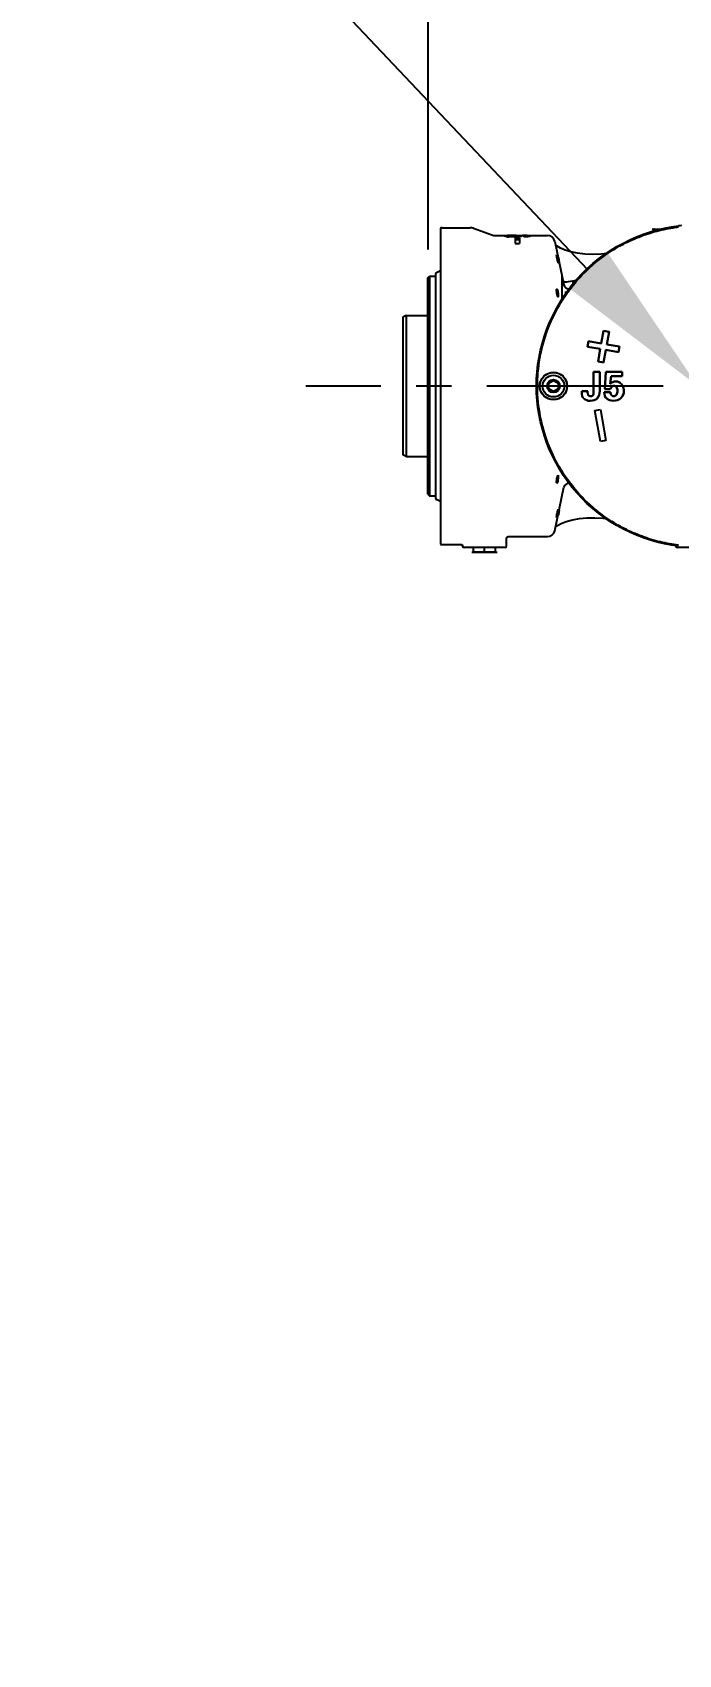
# Model space of a CAD drawing. Header units: millimetres. Extents: x 5828 to 6704, y 123 to 421.
# Drawn here: x 6591.35 to 6598.21, y 339.89 to 357.13 of the extents above; entities that cross this region are included whole.
import ezdxf
from ezdxf import colors
from ezdxf.entities.mleader import LeaderData, LeaderLine
from ezdxf.math import Vec2, Vec3

# ---------------------------------------------------------------- set-up
doc = ezdxf.new("R2010")
doc.units = ezdxf.units.MM
doc.linetypes.add('BANKLINE1', pattern=[5.5, 4, -1.5])
doc.linetypes.add('CENTER', pattern=[0.6, 0.375, -0.075, 0.075, -0.075])
for name, color, linetype in [('00_COMPONENTS', 7, 'BANKLINE1'), ('DIM', 7, 'Continuous'), ('外形图', 7, 'Continuous')]:
    doc.layers.add(name, color=color, linetype=linetype)
doc.styles.add('微软雅黑', font='msyh.ttc', dxfattribs={"height": 2.1})
doc.dimstyles.new('尺寸标注_1_20比例', dxfattribs={"dimtxt": 2.1, "dimasz": 1.7, "dimexe": 0.5, "dimexo": 0.4, "dimgap": 0.5, "dimtad": 1, "dimdec": 1, "dimlfac": 20, "dimdsep": 46, "dimtxsty": '微软雅黑', "dimcen": 0.09, "dimadec": 0, "dimazin": 0, "dimtp": 0.01, "dimtm": 0.01, "dimtfac": 1, "dimtdec": 1, "dimtofl": 0, "dimtmove": 0, "dimatfit": 3, "dimfxl": 1, "dimtolj": 1, "dimarcsym": 0})

# ---------------------------------------------------------------- blocks, each defined once
blk = doc.blocks.new('*D1342')
at = {"layer": '00_COMPONENTS', "color": 0, "linetype": 'ByBlock', "lineweight": -2, "ltscale": 20}
for p, q in [((6595.549, 354.827), (6595.549, 360.947)), ((6598.415, 354.597), (6598.415, 360.947)), ((6593.849, 360.447), (6592.149, 360.447)), ((6600.115, 360.447), (6601.815, 360.447))]:
    blk.add_line(p, q, dxfattribs=at)
at = {"layer": '00_COMPONENTS', "color": 0}
for points in [[(6593.849, 360.164), (6593.849, 360.731), (6595.549, 360.447)], [(6600.115, 360.731), (6600.115, 360.164), (6598.415, 360.447)]]:
    blk.add_solid(points, dxfattribs=at)
at = {"layer": 'Defpoints', "color": 0}
for p in [(6595.549, 360.447), (6595.549, 354.427), (6598.415, 354.197)]:
    blk.add_point(p, dxfattribs=at)
at = {"layer": '00_COMPONENTS', "color": 0, "insert": (6597.207, 362.033), "char_height": 2.1, "attachment_point": 5, "style": '微软雅黑'}
blk.add_mtext('\\A1;\\A1;86', dxfattribs=at)
blk = doc.blocks.new('*D1347')
at = {"layer": '00_COMPONENTS', "color": 0, "linetype": 'ByBlock', "lineweight": -2, "ltscale": 20}
for p, q in [((6621.082, 374.376), (6566.968, 374.376)), ((6567.468, 315.908), (6567.468, 372.676)), ((6622.415, 314.208), (6566.968, 314.208))]:
    blk.add_line(p, q, dxfattribs=at)
at = {"layer": '00_COMPONENTS', "color": 0}
for points in [[(6567.752, 372.676), (6567.185, 372.676), (6567.468, 374.376)], [(6567.185, 315.908), (6567.752, 315.908), (6567.468, 314.208)]]:
    blk.add_solid(points, dxfattribs=at)
at = {"layer": 'Defpoints', "color": 0}
for p in [(6567.468, 374.376), (6621.482, 374.376), (6622.815, 314.208)]:
    blk.add_point(p, dxfattribs=at)
at = {"layer": '00_COMPONENTS', "color": 0, "insert": (6565.877, 344.292), "char_height": 2.1, "attachment_point": 5, "rotation": 90, "style": '微软雅黑'}
blk.add_mtext('\\A1;\\A1;1805', dxfattribs=at)

msp = doc.modelspace()

# ---------------------------------------------------------------- linework, layer by layer
at = {"layer": '00_COMPONENTS', "linetype": 'ByBlock', "ltscale": 20}
msp.add_arc((6621.4819, 330.8743), 43.5013, 9, 259, dxfattribs=at)
at = {"layer": '外形图', "linetype": 'Continuous'}
for p, q in [((6595.6819, 355.0532), (6595.6819, 351.6955)), ((6595.6986, 355.0577), (6595.9976, 355.0577)), ((6596.0318, 355.0516), (6596.2277, 354.9804)), ((6597.9305, 355.041), (6598.0432, 355.041)), ((6597.9503, 355.041), (6597.9486, 355.0405)), ((6597.9486, 355.0405), (6597.9486, 355.0362)), ((6597.9503, 355.041), (6598.0069, 355.041)), ((6596.2619, 354.9743), (6596.3923, 354.9743)), ((6596.4033, 354.9696), (6596.4033, 354.9615)), ((6596.4487, 354.9741), (6596.4512, 354.9741)), ((6596.4753, 354.949), (6596.4753, 354.8886)), ((6596.4753, 354.949), (6596.5219, 354.949)), ((6596.4753, 354.9321), (6596.5219, 354.9321)), ((6596.4753, 354.8886), (6596.5219, 354.8886)), ((6596.4847, 354.9741), (6596.4984, 354.9741)), ((6596.4984, 354.9741), (6596.5091, 354.9741)), ((6596.4984, 354.9695), (6596.4984, 354.9609)), ((6596.5091, 354.9741), (6596.5322, 354.9741)), ((6596.514, 354.972), (6596.514, 354.9624)), ((6596.5219, 354.949), (6596.5219, 354.8886)), ((6596.5322, 354.9741), (6596.5414, 354.974)), ((6596.5414, 354.974), (6596.5539, 354.974)), ((6596.5656, 354.9669), (6596.5656, 354.9604)), ((6596.5816, 354.9673), (6596.5879, 354.9677)), ((6596.5946, 354.9743), (6596.8176, 354.9743)), ((6596.5946, 354.9693), (6596.5946, 354.9613)), ((6596.8953, 354.9114), (6596.9935, 354.4496)), ((6595.5486, 354.5243), (6595.5653, 354.541)), ((6595.5486, 352.2243), (6595.5486, 354.5243)), ((6595.5653, 354.541), (6595.5653, 352.2077)), ((6595.5653, 354.541), (6595.6219, 354.541)), ((6595.6319, 352.1785), (6595.6319, 354.5702)), ((6595.6819, 354.5999), (6595.6377, 354.5793)), ((6596.974, 354.2925), (6596.974, 354.541)), ((6597.0024, 354.3742), (6597.0239, 354.3742)), ((6597.1108, 354.4743), (6597.0806, 354.4743)), ((6595.3153, 354.1243), (6595.2819, 354.1051)), ((6595.2819, 354.1051), (6595.2819, 352.6436)), ((6595.3153, 354.1243), (6595.3153, 352.6243)), ((6595.3153, 354.1243), (6595.5386, 354.1243)), ((6597.2557, 353.8522), (6597.2453, 353.7931)), ((6597.2453, 353.7931), (6597.2557, 353.8522)), ((6597.3903, 353.8284), (6597.2557, 353.8522)), ((6597.2557, 353.8522), (6597.3903, 353.8284)), ((6597.4141, 353.963), (6597.3903, 353.8284)), ((6597.3903, 353.8284), (6597.4141, 353.963)), ((6597.4731, 353.9526), (6597.4141, 353.963)), ((6597.4141, 353.963), (6597.4731, 353.9526)), ((6597.4731, 353.9526), (6597.4494, 353.818)), ((6597.4494, 353.818), (6597.4731, 353.9526)), ((6597.584, 353.7943), (6597.4494, 353.818)), ((6597.4494, 353.818), (6597.584, 353.7943)), ((6597.3799, 353.7693), (6597.2453, 353.7931)), ((6597.2453, 353.7931), (6597.3799, 353.7693)), ((6597.3799, 353.7693), (6597.3562, 353.6348)), ((6597.3562, 353.6348), (6597.3799, 353.7693)), ((6597.439, 353.7589), (6597.4153, 353.6243)), ((6597.4153, 353.6243), (6597.439, 353.7589)), ((6597.5736, 353.7352), (6597.439, 353.7589)), ((6597.439, 353.7589), (6597.5736, 353.7352)), ((6597.584, 353.7943), (6597.5736, 353.7352)), ((6597.5736, 353.7352), (6597.584, 353.7943)), ((6597.3077, 353.5243), (6597.3077, 353.3069)), ((6597.3077, 353.3069), (6597.3077, 353.5243)), ((6597.3729, 353.5243), (6597.3077, 353.5243)), ((6597.3077, 353.5243), (6597.3729, 353.5243)), ((6597.4153, 353.6243), (6597.3562, 353.6348)), ((6597.3562, 353.6348), (6597.4153, 353.6243)), ((6597.3729, 353.5243), (6597.3729, 353.324)), ((6597.3729, 353.324), (6597.3729, 353.5243)), ((6597.4383, 353.5243), (6597.4264, 353.3432)), ((6597.4264, 353.3432), (6597.4383, 353.5243)), ((6597.6129, 353.5243), (6597.4383, 353.5243)), ((6597.4383, 353.5243), (6597.6129, 353.5243)), ((6597.4934, 353.478), (6597.4853, 353.3979)), ((6597.4853, 353.3979), (6597.4934, 353.478)), ((6597.6129, 353.478), (6597.4934, 353.478)), ((6597.4934, 353.478), (6597.6129, 353.478)), ((6597.6129, 353.5243), (6597.6129, 353.478)), ((6597.6129, 353.478), (6597.6129, 353.5243)), ((6596.8311, 353.4037), (6596.8819, 353.433)), ((6596.8311, 353.345), (6596.8311, 353.4037)), ((6596.8819, 353.3156), (6596.8311, 353.345)), ((6596.8819, 353.433), (6596.9328, 353.4037)), ((6596.9328, 353.345), (6596.8819, 353.3156)), ((6596.9328, 353.4037), (6596.9328, 353.345)), ((6597.1819, 353.3198), (6597.1819, 353.3104)), ((6597.1819, 353.3104), (6597.1819, 353.3198)), ((6597.2457, 353.3198), (6597.1819, 353.3198)), ((6597.1819, 353.3198), (6597.2457, 353.3198)), ((6597.2457, 353.3198), (6597.2452, 353.3092)), ((6597.2452, 353.3092), (6597.2457, 353.3198)), ((6597.4867, 353.3081), (6597.4207, 353.3081)), ((6597.4207, 353.3081), (6597.4867, 353.3081)), ((6597.4861, 353.3432), (6597.4264, 353.3432)), ((6597.4264, 353.3432), (6597.4861, 353.3432)), ((6597.3228, 353.1139), (6597.3819, 353.1243)), ((6597.3228, 353.1139), (6597.3819, 353.1243)), ((6597.3819, 353.1243), (6597.4398, 352.7961)), ((6597.3819, 353.1243), (6597.4398, 352.7961)), ((6597.3807, 352.7856), (6597.3228, 353.1139)), ((6597.3807, 352.7856), (6597.3228, 353.1139)), ((6597.4398, 352.7961), (6597.3807, 352.7856)), ((6597.4398, 352.7961), (6597.3807, 352.7856)), ((6595.3153, 352.6243), (6595.2819, 352.6436)), ((6595.3153, 352.6243), (6595.5386, 352.6243)), ((6596.8953, 351.8373), (6596.9935, 352.299)), ((6595.5486, 352.2243), (6595.5653, 352.2077)), ((6595.5653, 352.2077), (6595.6219, 352.2077)), ((6595.6819, 352.1488), (6595.6377, 352.1694)), ((6596.3824, 351.6739), (6596.3846, 351.7581)), ((6596.4012, 351.7743), (6596.8176, 351.7743)), ((6595.6986, 351.691), (6595.8982, 351.691)), ((6595.9148, 351.6739), (6595.9148, 351.6748)), ((6596.3657, 351.6577), (6595.9315, 351.6577)), ((6596.0139, 351.6077), (6596.2833, 351.6077)), ((6596.0319, 351.6081), (6596.0319, 351.6577)), ((6596.0319, 351.6081), (6596.0337, 351.6077)), ((6596.2635, 351.6077), (6596.0337, 351.6077)), ((6596.1486, 351.6125), (6596.1486, 351.6577)), ((6596.2635, 351.6077), (6596.2653, 351.6081)), ((6596.2653, 351.6081), (6596.2653, 351.6577)), ((6598.3923, 351.6577), (6598.1982, 351.6577))]:
    msp.add_line(p, q, dxfattribs=at)
at = {"layer": '外形图', "linetype": 'CENTER', "ltscale": 5}
msp.add_line((6601.0486, 353.3743), (6594.2521, 353.3743), dxfattribs=at)
at = {"layer": '外形图', "linetype": 'Continuous'}
for points in [[(6597.451, 354.7846), (6597.3852, 354.7778), (6597.297, 354.7744), (6597.2141, 354.777), (6597.137, 354.7857), (6597.0667, 354.7999), (6597.0052, 354.8189), (6596.9558, 354.8405), (6596.9209, 354.8612), (6596.903, 354.8752)], [(6596.903, 351.8736), (6596.9256, 351.8907), (6596.9646, 351.9125), (6597.0183, 351.9344), (6597.0838, 351.9529), (6597.1576, 351.966), (6597.2373, 351.973), (6597.3217, 351.974), (6597.4104, 351.9689), (6597.4511, 351.964)], [(6596.3846, 351.7581), (6596.3853, 351.7626), (6596.3888, 351.7688), (6596.3946, 351.773), (6596.4012, 351.7743)], [(6595.8982, 351.691), (6595.9045, 351.6897), (6595.9104, 351.6856), (6595.914, 351.6795), (6595.9148, 351.6748)]]:
    msp.add_lwpolyline(points, dxfattribs=at)
for radius in [0.1467, 0.1438, 0.115, 0.0684]:
    msp.add_circle((6596.8819, 353.3743), radius, dxfattribs=at)
for centre, radius, start, end in [((6595.6986, 355.0243), 0.0333, 90, 120), ((6595.9976, 354.9577), 0.1, 70, 90), ((6598.0225, 354.5579), 0.484, 97.48154, 98.78829), ((6598.4659, 352.908), 2.1839, 95.89723, 96.70487), ((6596.2619, 355.0743), 0.1, 250, 270), ((6596.4346, 355.3903), 0.43, 263.52367, 265.81411), ((6596.4223, 353.6921), 1.2818, 90.87154, 91.33946), ((6596.4367, 352.7448), 2.2292, 90.50797, 90.87245), ((6596.4598, 350.019), 4.9551, 90.1274, 90.49465), ((6596.4531, 355.7296), 0.7631, 269.01109, 270.0276), ((6596.4829, 341.7436), 13.2306, 89.99221, 90.1371), ((6596.4535, 355.8266), 0.8601, 269.99944, 270.11968), ((6596.4541, 355.6706), 0.7041, 270.09577, 270.96399), ((6596.4726, 355.3979), 0.4378, 273.39456, 275.46415), ((6596.4809, 355.3077), 0.3472, 275.51253, 276.02454), ((6596.5321, 350.0779), 4.8961, 89.53323, 89.74487), ((6596.5473, 354.19), 0.7818, 88.08316, 88.63217), ((6596.5518, 352.4435), 2.5305, 89.17882, 89.54297), ((6596.5705, 353.7211), 1.2527, 88.56925, 89.19661), ((6596.8176, 354.8949), 0.0795, 12, 90), ((6596.862, 354.6965), 0.0791, 359.82347, 2.54228), ((6595.6219, 354.551), 0.01, 270, 0), ((6595.6419, 354.5702), 0.01, 115, 180), ((6597.0453, 354.4606), 0.053, 192, 270), ((6595.5386, 354.1343), 0.01, 270, 0), ((6597.5187, 353.3514), 0.0247, 127.57781, 135.0083), ((6597.5244, 353.3397), 0.0373, 82.63548, 90.07525), ((6595.5386, 352.6143), 0.01, 0, 90), ((6597.0453, 352.288), 0.053, 90, 168), ((6595.6219, 352.1977), 0.01, 0, 90), ((6595.6419, 352.1785), 0.01, 180, 245), ((6596.7396, 352.0704), 0.2031, 339.35466, 339.96216), ((6596.8176, 351.8538), 0.0795, 270, 348), ((6595.6986, 351.7243), 0.0333, 240, 270), ((6595.9315, 351.6743), 0.0167, 181.5, 270), ((6596.1059, 352.0908), 0.484, 261.21171, 262.51846), ((6596.1913, 352.0908), 0.484, 277.48154, 278.78829), ((6596.3657, 351.6743), 0.0167, 270, 358.5), ((6598.1982, 351.6743), 0.0167, 181.5, 270)]:
    msp.add_arc(centre, radius, start, end, dxfattribs=at)
for points, knots in [([(6596.7002, 353.3743), (6596.7001, 353.7802), (6597.0106, 354.6202), (6597.808, 355.0295), (6598.211, 355.0769)], [0, 0, 0, 0, 0.5000539, 1, 1, 1, 1]), ([(6598.212, 351.6828), (6598.146, 351.6908), (6598.0134, 351.714), (6597.8195, 351.7737), (6597.6324, 351.8561), (6597.4572, 351.9604), (6597.2957, 352.0845), (6597.1469, 352.2299), (6597.0086, 352.4036), (6596.882, 352.6157), (6596.7781, 352.8725), (6596.7144, 353.1675), (6596.7048, 353.4806), (6596.7524, 353.7848), (6596.8458, 354.0566), (6596.9679, 354.2841), (6597.1041, 354.4699), (6597.2502, 354.6234), (6597.4079, 354.7535), (6597.579, 354.8637), (6597.7631, 354.953), (6597.9556, 355.0192), (6598.1068, 355.0522), (6598.1924, 355.0635), (6598.2118, 355.0658)], [0, 0, 0, 0, 0.0403661, 0.0814877, 0.1228807, 0.1642026, 0.2049936, 0.2462262, 0.2902438, 0.3394383, 0.3956765, 0.4576651, 0.5216867, 0.5847967, 0.6435487, 0.6953175, 0.7409992, 0.7829745, 0.8236925, 0.8648035, 0.9062871, 0.9475712, 0.9881599, 1, 1, 1, 1]), ([(6596.3595, 354.9696), (6596.3595, 354.9723), (6596.3764, 354.9719), (6596.3839, 354.9733), (6596.3923, 354.9735)], [0, 0, 0, 0, 0.2389077, 1, 1, 1, 1]), ([(6596.3861, 354.963), (6596.3792, 354.9638), (6596.3725, 354.9655), (6596.3595, 354.9673), (6596.3595, 354.9696)], [0, 0, 0, 0, 0.7485986, 1, 1, 1, 1]), ([(6596.4553, 354.9597), (6596.442, 354.9597), (6596.4246, 354.9601), (6596.4073, 354.9611), (6596.4032, 354.9614)], [0, 0, 0, 0, 0.765307, 1, 1, 1, 1]), ([(6596.417, 354.9714), (6596.4137, 354.9712), (6596.4105, 354.9703), (6596.4033, 354.9708), (6596.4033, 354.9696)], [0, 0, 0, 0, 0.7317569, 1, 1, 1, 1]), ([(6596.4033, 354.9696), (6596.4033, 354.9682), (6596.4109, 354.9688), (6596.4142, 354.9677), (6596.4176, 354.9675)], [0, 0, 0, 0, 0.282284, 1, 1, 1, 1]), ([(6596.4512, 354.972), (6596.4424, 354.972), (6596.431, 354.9719), (6596.4196, 354.9715), (6596.417, 354.9714)], [0, 0, 0, 0, 0.7722985, 1, 1, 1, 1]), ([(6596.4855, 354.9713), (6596.4829, 354.9715), (6596.4715, 354.9719), (6596.4601, 354.972), (6596.4512, 354.972)], [0, 0, 0, 0, 0.222833, 1, 1, 1, 1]), ([(6596.4984, 354.9695), (6596.4984, 354.9707), (6596.4916, 354.9703), (6596.4887, 354.9712), (6596.4855, 354.9713)], [0, 0, 0, 0, 0.2700769, 1, 1, 1, 1]), ([(6596.4862, 354.9674), (6596.4892, 354.9676), (6596.4921, 354.9685), (6596.4984, 354.9684), (6596.4984, 354.9695)], [0, 0, 0, 0, 0.7344255, 1, 1, 1, 1]), ([(6596.514, 354.972), (6596.521, 354.9718), (6596.5274, 354.9706), (6596.5413, 354.9704), (6596.5413, 354.9681)], [0, 0, 0, 0, 0.7494887, 1, 1, 1, 1]), ([(6596.5413, 354.9681), (6596.5413, 354.9659), (6596.5294, 354.9646), (6596.5234, 354.9631), (6596.5174, 354.9624)], [0, 0, 0, 0, 0.2630004, 1, 1, 1, 1]), ([(6596.5946, 354.9693), (6596.5946, 354.9699), (6596.5914, 354.9701), (6596.5856, 354.9712), (6596.5783, 354.9712), (6596.5734, 354.9714)], [0, 0, 0, 0, 0.0853039, 0.3097624, 1, 1, 1, 1]), ([(6596.5879, 354.9677), (6596.589, 354.9678), (6596.5909, 354.9682), (6596.5946, 354.9681), (6596.5946, 354.9693)], [0, 0, 0, 0, 0.4772128, 1, 1, 1, 1]), ([(6596.6189, 354.9634), (6596.6172, 354.9632), (6596.6092, 354.9622), (6596.6012, 354.9616), (6596.5949, 354.9613)], [0, 0, 0, 0, 0.2171998, 1, 1, 1, 1]), ([(6596.6018, 354.9734), (6596.6045, 354.9734), (6596.6135, 354.9731), (6596.6225, 354.9728), (6596.6289, 354.9721)], [0, 0, 0, 0, 0.2948467, 1, 1, 1, 1]), ([(6596.6375, 354.9691), (6596.6375, 354.9675), (6596.6289, 354.965), (6596.6238, 354.9641), (6596.6189, 354.9634)], [0, 0, 0, 0, 0.2492948, 1, 1, 1, 1]), ([(6596.6289, 354.9721), (6596.6303, 354.9719), (6596.6329, 354.9715), (6596.6375, 354.9708), (6596.6375, 354.9691)], [0, 0, 0, 0, 0.4594777, 1, 1, 1, 1]), ([(6596.933, 354.685), (6596.9318, 354.685), (6596.9312, 354.6912), (6596.928, 354.698), (6596.9254, 354.7116), (6596.9219, 354.7264), (6596.9193, 354.7412), (6596.9164, 354.7552), (6596.9167, 354.7616), (6596.9148, 354.7683), (6596.9159, 354.7683)], [0, 0, 0, 0, 0.0419356, 0.1522823, 0.3138036, 0.5027051, 0.6919496, 0.85353, 0.9619635, 1, 1, 1, 1]), ([(6596.9159, 354.7683), (6596.9171, 354.7683), (6596.9175, 354.762), (6596.9206, 354.7553), (6596.9232, 354.7416), (6596.9267, 354.7268), (6596.9294, 354.7121), (6596.9324, 354.6981), (6596.9322, 354.6917), (6596.9341, 354.685), (6596.933, 354.685)], [0, 0, 0, 0, 0.0415803, 0.1518117, 0.3134171, 0.5024261, 0.6917361, 0.8534129, 0.9619401, 1, 1, 1, 1]), ([(6596.9297, 354.7497), (6596.9343, 354.7374), (6596.939, 354.7209), (6596.9409, 354.7039), (6596.941, 354.7)], [0, 0, 0, 0, 0.7695502, 1, 1, 1, 1]), ([(6596.9235, 354.3375), (6596.9224, 354.3416), (6596.9184, 354.3593), (6596.9159, 354.3774), (6596.9156, 354.3912)], [0, 0, 0, 0, 0.2353427, 1, 1, 1, 1]), ([(6596.9159, 354.4004), (6596.916, 354.4018), (6596.9161, 354.4036), (6596.9175, 354.4059), (6596.9181, 354.4059)], [0, 0, 0, 0, 0.6831372, 1, 1, 1, 1]), ([(6596.9181, 354.4059), (6596.9198, 354.4059), (6596.9224, 354.3991), (6596.9241, 354.3948), (6596.9251, 354.391)], [0, 0, 0, 0, 0.3039853, 1, 1, 1, 1]), ([(6596.9306, 354.3226), (6596.9289, 354.3226), (6596.9262, 354.3294), (6596.9246, 354.3338), (6596.9235, 354.3375)], [0, 0, 0, 0, 0.3063377, 1, 1, 1, 1]), ([(6596.9251, 354.391), (6596.9262, 354.3869), (6596.9303, 354.3693), (6596.9329, 354.3512), (6596.9333, 354.3374)], [0, 0, 0, 0, 0.2354132, 1, 1, 1, 1]), ([(6596.933, 354.3282), (6596.9328, 354.3268), (6596.9327, 354.3249), (6596.9313, 354.3226), (6596.9306, 354.3226)], [0, 0, 0, 0, 0.6787063, 1, 1, 1, 1]), ([(6598.211, 351.6717), (6597.808, 351.7192), (6597.0106, 352.1285), (6596.7001, 352.9685), (6596.7002, 353.3743)], [0, 0, 0, 0, 0.4999468, 1, 1, 1, 1]), ([(6596.9181, 352.3427), (6596.9161, 352.3427), (6596.9156, 352.3534), (6596.9156, 352.3585), (6596.9159, 352.3636)], [0, 0, 0, 0, 0.2814714, 1, 1, 1, 1]), ([(6596.9295, 352.3773), (6596.928, 352.369), (6596.9255, 352.3574), (6596.9216, 352.347), (6596.9193, 352.3427), (6596.9181, 352.3427)], [0, 0, 0, 0, 0.6902226, 0.9032495, 1, 1, 1, 1]), ([(6596.9192, 352.3915), (6596.9207, 352.3998), (6596.9231, 352.4113), (6596.9271, 352.4219), (6596.9294, 352.4261), (6596.9306, 352.4261)], [0, 0, 0, 0, 0.688987, 0.9019009, 1, 1, 1, 1]), ([(6596.9306, 352.4261), (6596.9326, 352.4261), (6596.9333, 352.4155), (6596.9333, 352.4103), (6596.933, 352.4052)], [0, 0, 0, 0, 0.2828094, 1, 1, 1, 1]), ([(6596.9159, 351.9804), (6596.9154, 351.9804), (6596.9158, 351.9834), (6596.9157, 351.9846), (6596.9159, 351.986)], [0, 0, 0, 0, 0.2585042, 1, 1, 1, 1]), ([(6596.9206, 351.9951), (6596.9197, 351.9915), (6596.9176, 351.988), (6596.9173, 351.9804), (6596.9159, 351.9804)], [0, 0, 0, 0, 0.7250404, 1, 1, 1, 1]), ([(6596.9171, 351.9952), (6596.9178, 351.9994), (6596.9209, 352.0175), (6596.9247, 352.0354), (6596.9281, 352.049)], [0, 0, 0, 0, 0.234237, 1, 1, 1, 1]), ([(6596.9317, 352.0489), (6596.931, 352.0447), (6596.9277, 352.0267), (6596.9239, 352.0087), (6596.9206, 351.9951)], [0, 0, 0, 0, 0.2342217, 1, 1, 1, 1]), ([(6596.9281, 352.049), (6596.929, 352.0526), (6596.9311, 352.0561), (6596.9316, 352.0637), (6596.933, 352.0637)], [0, 0, 0, 0, 0.7236788, 1, 1, 1, 1]), ([(6596.9411, 352.0525), (6596.9411, 352.0487), (6596.9399, 352.0311), (6596.9352, 352.0138), (6596.9304, 352.0008)], [0, 0, 0, 0, 0.2164383, 1, 1, 1, 1]), ([(6596.933, 352.0637), (6596.9335, 352.0637), (6596.9331, 352.0607), (6596.9331, 352.0595), (6596.933, 352.0581)], [0, 0, 0, 0, 0.2589207, 1, 1, 1, 1])]:
    msp.add_open_spline(points, degree=3, knots=knots, dxfattribs=at)
for points in [[(6597.9595, 355.0377), (6597.9752, 355.0398), (6597.9911, 355.041), (6598.0069, 355.041)], [(6596.4176, 354.9675), (6596.4251, 354.967), (6596.4325, 354.9667), (6596.4399, 354.9666)], [(6596.4985, 354.9609), (6596.4841, 354.96), (6596.4697, 354.9597), (6596.4553, 354.9597)], [(6596.4659, 354.9666), (6596.4727, 354.9667), (6596.4794, 354.9669), (6596.4862, 354.9674)], [(6596.5659, 354.9716), (6596.556, 354.9718), (6596.5461, 354.9719), (6596.5362, 354.972)], [(6596.5656, 354.9669), (6596.571, 354.967), (6596.5763, 354.9671), (6596.5816, 354.9673)], [(6596.5949, 354.9613), (6596.5851, 354.9607), (6596.5754, 354.9605), (6596.5656, 354.9604)], [(6596.9854, 354.4872), (6597.0076, 354.4782), (6597.0612, 354.4854), (6597.1364, 354.5038)], [(6596.9156, 354.3912), (6596.9155, 354.3943), (6596.9156, 354.3973), (6596.9159, 354.4004)], [(6596.9333, 354.3374), (6596.9333, 354.3343), (6596.9333, 354.3312), (6596.933, 354.3282)], [(6597.1819, 353.3104), (6597.1819, 353.2774), (6597.1901, 353.2538), (6597.2064, 353.2394)], [(6597.2064, 353.2394), (6597.1901, 353.2538), (6597.1819, 353.2774), (6597.1819, 353.3104)], [(6597.2734, 353.2663), (6597.2546, 353.2663), (6597.2441, 353.2806), (6597.2452, 353.3092)], [(6597.2452, 353.3092), (6597.2441, 353.2806), (6597.2546, 353.2663), (6597.2734, 353.2663)], [(6597.3077, 353.3069), (6597.3077, 353.2924), (6597.305, 353.282), (6597.2997, 353.2758)], [(6597.2997, 353.2758), (6597.305, 353.282), (6597.3077, 353.2924), (6597.3077, 353.3069)], [(6597.347, 353.2437), (6597.3641, 353.2609), (6597.3729, 353.2876), (6597.3729, 353.324)], [(6597.3729, 353.324), (6597.3729, 353.2876), (6597.3641, 353.2609), (6597.347, 353.2437)], [(6597.4207, 353.3081), (6597.4216, 353.2789), (6597.4307, 353.2565), (6597.4479, 353.241)], [(6597.4479, 353.241), (6597.4307, 353.2565), (6597.4216, 353.2789), (6597.4207, 353.3081)], [(6597.5112, 353.4172), (6597.5024, 353.4132), (6597.4938, 353.4067), (6597.4853, 353.3979)], [(6597.4853, 353.3979), (6597.488, 353.4008), (6597.4908, 353.4034), (6597.4936, 353.4057)], [(6597.4861, 353.3432), (6597.4907, 353.3549), (6597.4957, 353.3635), (6597.5012, 353.3689)], [(6597.4904, 353.3529), (6597.4889, 353.3499), (6597.4875, 353.3467), (6597.4861, 353.3432)], [(6597.4974, 353.2764), (6597.492, 353.283), (6597.4884, 353.2937), (6597.4867, 353.3081)], [(6597.4867, 353.3081), (6597.4884, 353.2937), (6597.492, 353.283), (6597.4974, 353.2764)], [(6597.5012, 353.3689), (6597.4973, 353.3651), (6597.4938, 353.3598), (6597.4904, 353.3529)], [(6597.4936, 353.4057), (6597.4994, 353.4107), (6597.5052, 353.4145), (6597.5112, 353.4172)], [(6597.5012, 353.3689), (6597.5066, 353.3743), (6597.5143, 353.377), (6597.5243, 353.377)], [(6597.5093, 353.3743), (6597.5072, 353.3734), (6597.5053, 353.3723), (6597.5036, 353.371)], [(6597.519, 353.3768), (6597.5154, 353.3764), (6597.5122, 353.3756), (6597.5093, 353.3743)], [(6597.5427, 353.4232), (6597.5302, 353.4232), (6597.5197, 353.4211), (6597.5112, 353.4172)], [(6597.5112, 353.4172), (6597.5197, 353.4211), (6597.5302, 353.4232), (6597.5427, 353.4232)], [(6597.5243, 353.377), (6597.5225, 353.377), (6597.5207, 353.377), (6597.519, 353.3768)], [(6597.5243, 353.377), (6597.5356, 353.377), (6597.545, 353.3722), (6597.5522, 353.363)], [(6597.538, 353.3743), (6597.5352, 353.3755), (6597.5323, 353.3763), (6597.5292, 353.3767)], [(6597.5522, 353.363), (6597.5482, 353.3682), (6597.5434, 353.372), (6597.538, 353.3743)], [(6597.6051, 353.3956), (6597.5885, 353.414), (6597.5678, 353.4232), (6597.5427, 353.4232)], [(6597.5427, 353.4232), (6597.5678, 353.4232), (6597.5885, 353.414), (6597.6051, 353.3956)], [(6597.5632, 353.3261), (6597.5632, 353.3075), (6597.5594, 353.2929), (6597.5521, 353.2823)], [(6597.5521, 353.2823), (6597.5594, 353.2929), (6597.5632, 353.3075), (6597.5632, 353.3261)], [(6597.5522, 353.363), (6597.5594, 353.3537), (6597.5632, 353.3413), (6597.5632, 353.3261)], [(6597.5632, 353.3261), (6597.5632, 353.3413), (6597.5594, 353.3537), (6597.5522, 353.363)], [(6597.5991, 353.2475), (6597.6196, 353.2674), (6597.6301, 353.2935), (6597.6301, 353.3261)], [(6597.6301, 353.3261), (6597.6301, 353.2935), (6597.6196, 353.2674), (6597.5991, 353.2475)], [(6597.6301, 353.3261), (6597.6301, 353.3541), (6597.6217, 353.3773), (6597.6051, 353.3956)], [(6597.6051, 353.3956), (6597.611, 353.3891), (6597.6158, 353.382), (6597.6196, 353.3743)], [(6597.6196, 353.3743), (6597.6266, 353.3603), (6597.6301, 353.3442), (6597.6301, 353.3261)], [(6597.2064, 353.2394), (6597.2227, 353.225), (6597.2444, 353.2179), (6597.2718, 353.2179)], [(6597.2718, 353.2179), (6597.2444, 353.2179), (6597.2227, 353.225), (6597.2064, 353.2394)], [(6597.2718, 353.2179), (6597.3048, 353.2179), (6597.3298, 353.2264), (6597.347, 353.2437)], [(6597.347, 353.2437), (6597.3298, 353.2264), (6597.3048, 353.2179), (6597.2718, 353.2179)], [(6597.2997, 353.2758), (6597.2943, 353.2695), (6597.2856, 353.2663), (6597.2734, 353.2663)], [(6597.2734, 353.2663), (6597.2856, 353.2663), (6597.2943, 353.2695), (6597.2997, 353.2758)], [(6597.4479, 353.241), (6597.465, 353.2256), (6597.4882, 353.2179), (6597.5179, 353.2179)], [(6597.5179, 353.2179), (6597.4882, 353.2179), (6597.465, 353.2256), (6597.4479, 353.241)], [(6597.5227, 353.2663), (6597.5112, 353.2663), (6597.5028, 353.2697), (6597.4974, 353.2764)], [(6597.4974, 353.2764), (6597.5028, 353.2697), (6597.5112, 353.2663), (6597.5227, 353.2663)], [(6597.5179, 353.2179), (6597.5515, 353.2179), (6597.5787, 353.2277), (6597.5991, 353.2475)], [(6597.5991, 353.2475), (6597.5787, 353.2277), (6597.5515, 353.2179), (6597.5179, 353.2179)], [(6597.5521, 353.2823), (6597.5446, 353.2715), (6597.5348, 353.2663), (6597.5227, 353.2663)], [(6597.5227, 353.2663), (6597.5348, 353.2663), (6597.5446, 353.2715), (6597.5521, 353.2823)], [(6596.9159, 352.3636), (6596.9165, 352.3729), (6596.9176, 352.3822), (6596.9192, 352.3915)], [(6596.933, 352.4052), (6596.9324, 352.3959), (6596.9311, 352.3866), (6596.9295, 352.3773)], [(6596.9159, 351.986), (6596.9162, 351.989), (6596.9167, 351.9921), (6596.9171, 351.9952)], [(6596.933, 352.0581), (6596.9326, 352.055), (6596.9322, 352.052), (6596.9317, 352.0489)], [(6596.0903, 351.6077), (6596.0744, 351.6077), (6596.0586, 351.6089), (6596.0429, 351.6109)], [(6596.1486, 351.6125), (6596.1293, 351.6095), (6596.1098, 351.6077), (6596.0903, 351.6077)], [(6596.2069, 351.6077), (6596.1874, 351.6077), (6596.1679, 351.6095), (6596.1486, 351.6125)], [(6596.2543, 351.6109), (6596.2386, 351.6089), (6596.2228, 351.6077), (6596.2069, 351.6077)]]:
    msp.add_open_spline(points, degree=3, dxfattribs=at)

# ---------------------------------------------------------------- dimensions: what is measured, and where the dimension line sits
at = {"layer": '00_COMPONENTS', "linetype": 'ByBlock', "ltscale": 20}
dim = msp.add_linear_dim(base=(6567.4683, 374.3757), p1=(6622.8153, 314.2077), p2=(6621.4819, 374.3757), angle=90, text='\\A1;1805', dimstyle='尺寸标注_1_20比例', dxfattribs=at)
dim.commit()
dim.dimension.update_dxf_attribs({"geometry": '*D1347', "text_midpoint": (6567.4683, 344.2917), "dimtype": 160})
dim = msp.add_linear_dim(base=(6595.5486, 360.4474), p1=(6598.4153, 354.1975), p2=(6595.5486, 354.4268), text='\\A1;86', dimstyle='尺寸标注_1_20比例', dxfattribs=at)
dim.commit()
dim.dimension.update_dxf_attribs({"geometry": '*D1342', "text_midpoint": (6597.2069, 360.4474), "dimtype": 160})

# ---------------------------------------------------------------- leaders
at = {"layer": 'DIM', "linetype": 'ByBlock', "ltscale": 20}
ml = msp.add_multileader_mtext('Standard', dxfattribs=at)
ml.set_content('\\pxqc;{\\C256;J5-axis\\P\\pq*;rotation center}', style='微软雅黑')
ml.set_leader_properties()
ml.build(insert=Vec2(0, 0))
ml.multileader.update_dxf_attribs({"text_left_attachment_type": 5, "text_right_attachment_type": 5, "dogleg_length": 0.1667, "arrow_head_size": 1.7})
ctx = ml.context
ctx.base_point, ctx.char_height, ctx.arrow_head_size, ctx.landing_gap_size, ctx.plane_origin = Vec3(6568.9261, 362.9976), 2.1, 1.7, 0.3333, Vec3(6598.4153, 353.3743)
ctx.left_attachment, ctx.right_attachment, ctx.text_align_type = 5, 5, 2
notes = []
notes.append((ctx, [(0, (1, 1, 0), (6589.3169, 362.9976), (-1, 0), 0.1667, [(0, [(6598.4153, 353.3743)], 0, [])])]))
ctx.mtext.insert, ctx.mtext.alignment, ctx.mtext.flow_direction = Vec3(6579.0382, 368.8226), 2, 5
for ctx, leaders in notes:
    for number, flags, end, landing, length, lines in leaders:
        leader = LeaderData()
        leader.index, (leader.has_last_leader_line, leader.has_dogleg_vector, leader.attachment_direction) = number, flags
        leader.last_leader_point, leader.dogleg_vector, leader.dogleg_length = Vec3(end), Vec3(landing), length
        for number, points, colour, breaks in lines:
            line = LeaderLine()
            line.index, line.vertices, line.color, line.breaks = number, Vec3.list(points), colors.encode_raw_color(colour), breaks
            leader.lines.append(line)
        ctx.leaders.append(leader)

doc.saveas('drawing.dxf')
